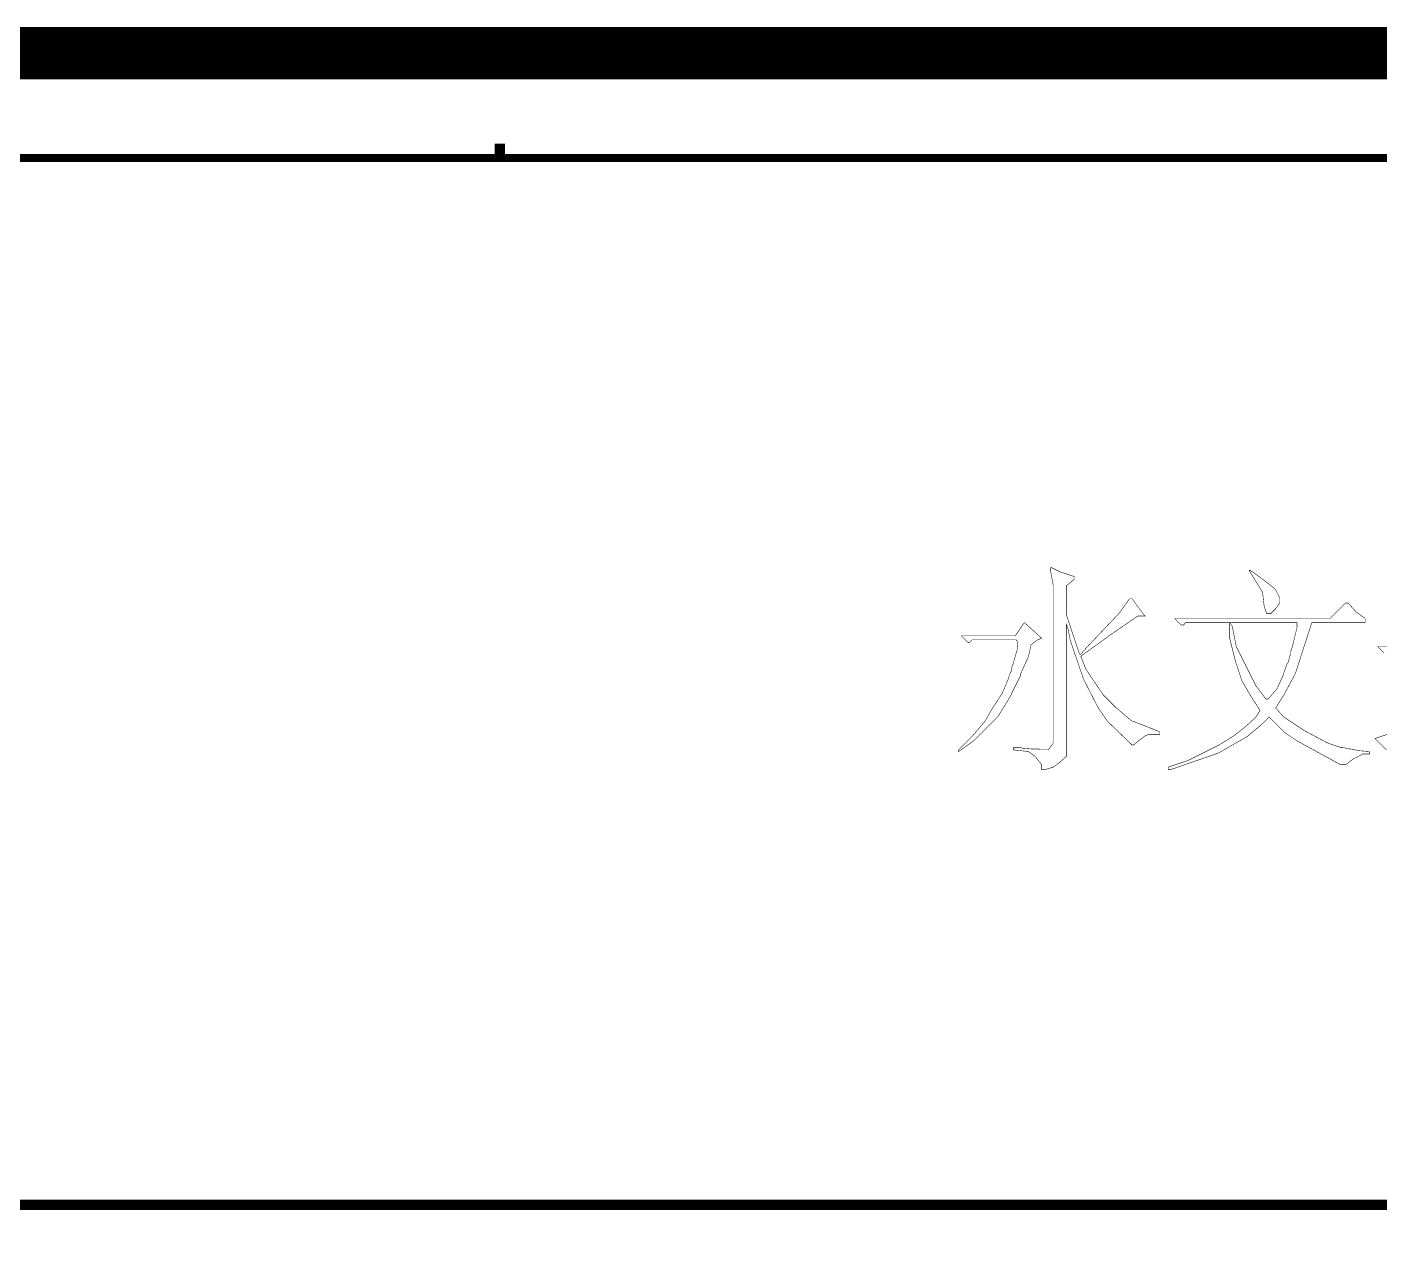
# Model space of a CAD drawing. Extents: x 94 to 452, y -72 to 1042.
# Drawn here: x 400.2 to 426.04, y 994.35 to 1017.51 of the extents above; entities that cross this region are included whole.
import ezdxf

# ---------------------------------------------------------------- set-up
doc = ezdxf.new("R2010")
doc.units = 0
doc.header["$MEASUREMENT"] = 0
doc.layers.add('TREE_LAYER', color=7, linetype='Continuous')

msp = doc.modelspace()

# ---------------------------------------------------------------- linework, layer by layer
at = {"layer": 'TREE_LAYER'}
for points, const_width, elevation in [([(94.22612, 93.001716), (94.22612, 848.485862), (94.22612, 908.832322), (94.22612, 995.005583), (94.22612, 1005.005583), (94.22612, 1017.005583), (126.22612, 1017.005583), (146.22612, 1017.005583), (186.22612, 1017.005583), (191.22612, 1017.005583), (206.22612, 1017.005583), (211.22612, 1017.005583), (221.22612, 1017.005583), (399.22612, 1017.005583), (409.22612, 1017.005583), (451.22612, 1017.005583), (451.22612, 995.005583), (451.22612, 11.113007)], 1, 2891.008799), ([(409.22612, 1015.276418), (409.22612, 1015.005583)], 0.2, 0.270835), ([(449.22612, 11.113007), (449.22612, 995.005583), (449.22612, 995.005583), (449.22612, 1015.005583), (449.22612, 1015.005583), (409.22612, 1015.005583), (409.22612, 1015.005583), (399.22612, 1015.005583), (399.22612, 1015.005583), (221.22612, 1015.005583)], 0.15, 2875.008799), ([(419.767218, 1007.178259), (419.751532, 1007.178259), (419.751532, 1007.099828), (419.798591, 1006.848847), (419.798591, 1003.821396), (419.704473, 1003.695906), (419.531924, 1003.695906), (419.531924, 1003.711592), (419.406434, 1003.711592), (419.406434, 1003.711592), (419.218198, 1003.727279), (419.155453, 1003.742965), (419.045649, 1003.742965), (419.045649, 1003.695906), (419.328002, 1003.664534), (419.453492, 1003.570416), (419.578983, 1003.413553), (419.578983, 1003.413553), (419.578983, 1003.319435), (419.641728, 1003.319435), (419.798591, 1003.366494), (419.908394, 1003.444926), (420.049571, 1003.570416), (420.049571, 1006.095906), (420.049571, 1006.095906), (420.080943, 1006.017475), (420.128002, 1005.782181), (420.378983, 1005.044926), (420.661336, 1004.495906), (420.833885, 1004.244926), (421.304473, 1003.790024), (421.335845, 1003.790024), (421.429963, 1003.868455), (421.555453, 1003.962573), (421.633885, 1003.993945), (421.837806, 1003.993945), (421.837806, 1004.041004), (421.837806, 1004.041004), (421.320159, 1004.244926), (421.304473, 1004.244926), (421.006434, 1004.495906), (420.755453, 1004.746886), (420.426041, 1005.233161), (420.331924, 1005.468455), (420.331924, 1005.484141), (420.34761, 1005.499828), (420.912316, 1005.907671), (421.414277, 1006.252769), (421.429963, 1006.252769), (421.555453, 1006.252769), (421.539767, 1006.268455), (421.304473, 1006.582181), (421.304473, 1006.582181), (421.257414, 1006.582181), (421.053492, 1006.299828), (420.457414, 1005.672377), (420.316238, 1005.515514), (420.300551, 1005.5312), (420.049571, 1006.284141), (420.049571, 1006.833161), (420.206434, 1006.958651), (420.206434, 1006.958651), (420.206434, 1007.00571), (419.97114, 1007.084141), (419.955453, 1007.084141), (419.767218, 1007.178259), (419.767218, 1007.178259)], 0.01, 11), ([(423.54761, 1007.1312), (423.54761, 1007.1312), (423.54761, 1007.115514), (423.798591, 1006.707671), (423.829963, 1006.441004), (423.877022, 1006.299828), (423.877022, 1006.299828), (423.955453, 1006.299828), (424.049571, 1006.393945), (424.128002, 1006.503749), (424.128002, 1006.597867), (424.049571, 1006.75473), (424.018198, 1006.786102), (423.798591, 1006.958651), (423.626041, 1007.084141), (423.54761, 1007.1312), (423.54761, 1007.1312)], 0.01, 11), ([(425.429963, 1006.503749), (425.382904, 1006.503749), (425.084865, 1006.20571), (422.120159, 1006.20571), (422.245649, 1006.08022), (422.292708, 1006.08022), (422.324081, 1006.127279), (423.155453, 1006.127279), (423.17114, 1006.127279), (423.17114, 1005.829239), (423.202512, 1005.703749), (423.280943, 1005.390024), (423.406434, 1005.013553), (423.578983, 1004.715514), (423.751532, 1004.448847), (423.6731, 1004.323357), (423.484865, 1004.150808), (423.249571, 1003.962573), (422.967218, 1003.790024), (422.37114, 1003.491985), (421.994669, 1003.366494), (421.994669, 1003.319435), (422.041728, 1003.319435), (422.904473, 1003.617475), (422.951532, 1003.633161), (423.280943, 1003.821396), (423.500551, 1003.946886), (423.782904, 1004.182181), (423.924081, 1004.323357), (424.22212, 1004.025318), (424.457414, 1003.868455), (425.288787, 1003.413553), (425.382904, 1003.413553), (425.555453, 1003.539043), (425.57114, 1003.539043), (425.712316, 1003.617475), (425.837806, 1003.617475), (425.837806, 1003.664534), (425.649571, 1003.68022), (425.492708, 1003.711592), (425.461336, 1003.711592), (425.335845, 1003.742965), (425.288787, 1003.742965), (425.053492, 1003.821396), (424.582904, 1004.072377), (424.206434, 1004.323357), (424.049571, 1004.495906), (424.206434, 1004.746886), (424.426041, 1005.15473), (424.739767, 1006.127279), (425.759375, 1006.127279), (425.759375, 1006.20571), (425.586826, 1006.3312), (425.429963, 1006.503749), (425.429963, 1006.503749)], 0.01, 11), ([(419.249571, 1006.127279), (419.233885, 1006.111592), (419.077022, 1005.876298), (418.041728, 1005.876298), (418.167218, 1005.750808), (418.198591, 1005.750808), (418.245649, 1005.797867), (419.092708, 1005.797867), (419.108394, 1005.782181), (419.124081, 1005.65669), (419.029963, 1005.327279), (419.014277, 1005.295906), (418.998591, 1005.201788), (418.982904, 1005.170416), (418.951532, 1005.091985), (418.951532, 1005.076298), (418.826041, 1004.778259), (418.62212, 1004.464534), (418.49663, 1004.244926), (418.245649, 1003.946886), (417.994669, 1003.695906), (417.994669, 1003.664534), (418.277022, 1003.868455), (418.74761, 1004.339043), (418.998591, 1004.746886), (419.014277, 1004.793945), (419.17114, 1005.107671), (419.17114, 1005.123357), (419.186826, 1005.170416), (419.328002, 1005.484141), (419.375061, 1005.703749), (419.500551, 1005.797867), (419.578983, 1005.829239), (419.249571, 1006.127279), (419.249571, 1006.127279)], 0.01, 11), ([(423.17114, 1006.127279), (423.17114, 1006.127279), (424.457414, 1006.127279), (424.457414, 1006.127279), (424.457414, 1006.033161), (424.378983, 1005.719435), (424.378983, 1005.703749), (424.331924, 1005.562573), (424.331924, 1005.5312), (424.284865, 1005.358651), (424.269179, 1005.342965), (424.206434, 1005.170416), (424.206434, 1005.15473), (424.080943, 1004.872377), (423.908394, 1004.668455), (423.877022, 1004.668455), (423.861336, 1004.668455), (423.6731, 1004.919435), (423.29663, 1005.672377), (423.218198, 1006.064534), (423.202512, 1006.08022), (423.17114, 1006.127279), (423.17114, 1006.127279)], 0.01, 11), ([(426.62212, 1005.672377), (425.994669, 1005.672377), (426.120159, 1005.546886)], 0.01, 11), ([(426.575061, 1004.119435), (425.94761, 1003.915514), (426.167218, 1003.695906)], 0.01, 11), ([(399.22612, 995.005583), (409.22612, 995.005583)], 0.2, 10), ([(409.22612, 995.005583), (449.22612, 995.005583)], 0.2, 40)]:
    msp.add_lwpolyline(points, dxfattribs=dict(at, const_width=const_width, elevation=elevation))

doc.saveas('drawing.dxf')
